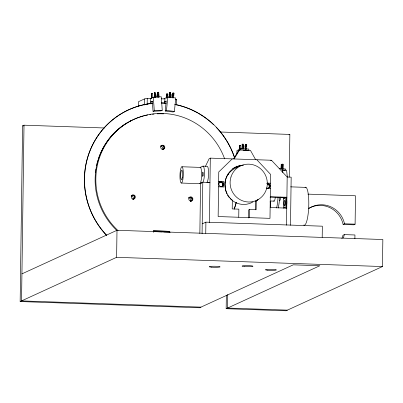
<?xml version="1.0" encoding="UTF-8"?>
<svg xmlns="http://www.w3.org/2000/svg" width="403" height="403" viewBox="0 0 403 403"><rect width="100%" height="100%" fill="white"/><g stroke="black" fill="none" stroke-linecap="round" stroke-linejoin="round"><path stroke-width="0.6" d="M226.35 295.177L226.164 308.698L319.836 265.753L293.248 264.831L199.576 307.771L20.15 301.545L22.603 125.832L24.004 125.187L104.448 127.983M24.004 125.187L21.55 300.9L200.976 307.131M20.15 301.545L116.618 257.321L116.996 230.289L382.85 239.518L382.472 266.549L286.004 310.773L226.164 308.698M138.395 106.659L138.466 101.707L144.531 98.926L147.261 98.327L150.536 98.443L150.934 103.989M144.445 105.067L144.531 98.926M147.176 104.473L147.261 98.327M153.387 232.173L153.684 230.798L169.502 231.347L169.482 232.596M153.664 232.047L153.684 230.798M176.368 104.946L176.504 99.345L175.411 99.309M199.858 233.528L200.558 183.234L202.795 182.206L209.973 182.458L207.152 182.635M202.074 233.785L202.795 182.206M205.747 233.337L205.903 222.149L322.35 226.189L322.193 237.382M209.409 222.728L210.311 158.127L271.461 160.253L287.183 177.023L286.513 225.212M227.75 294.538L227.559 308.053L287.399 310.134M236.909 153.644L236.949 150.571L240.863 148.778L248.842 149.055L248.822 150.284M239.175 149.82L239.458 145.458L240.52 145.498L240.47 149.145M239.397 149.72L239.458 145.458M238.747 217.262L238.858 209.152L232.214 208.925L232.335 200.09L231.312 199.399A19.969 19.45 65.4 0 1 226.138 177.879A19.969 19.45 65.4 0 1 243.583 165.134M240.848 150.007L240.863 148.778M241.961 149.145L242.253 144.178L243.316 144.214L243.251 149.08M242.183 149.045L242.253 144.178M243.629 148.757L243.896 145.614L243.855 148.657M245.407 144.4L245.336 149.261L246.626 149.196L246.691 144.334L245.407 144.4L246.691 144.334M245.563 149.16L245.629 144.294M246.435 146.868L246.47 144.435M248.54 218.018L248.656 209.908L249.492 209.525L256.137 209.756L256.263 200.921L257.3 200.301A19.969 19.45 65.4 0 0 258.192 199.485M249.381 217.635L249.492 209.525M255.311 209.55L255.421 201.304L256.464 200.684A19.969 19.45 65.4 0 0 257.351 199.868M280.997 168.832L281.284 164.474L281.213 169.341M281.702 169.114L281.994 164.147L283.057 164.182L282.987 169.048L281.924 169.013L281.994 164.147M282.281 172.01L282.307 170.182L282.584 170.051L286.573 170.192L287.354 176.967M282.765 169.154L283.057 164.182M285.47 170.182L285.485 168.953L279.284 168.736M286.332 208.326L286.392 203.928M286.437 200.785L286.488 197.017M289.258 177.093L289.853 134.421L220.093 131.998M290.498 225.287L291.173 177.164L287.183 177.023M354.892 238.682L354.947 234.979L344.353 234.611L342.958 235.251L342.716 236.163A23.772 23.157 65.4 0 1 341.88 238.566M308.683 208.376A23.772 23.157 65.4 0 1 342.893 223.509L343.109 224.441L353.698 224.809L355.098 224.164L355.491 195.782L307.842 194.125M283.339 208.296L283.445 198.17M164.525 103.233L164.958 98.942L161.265 98.816M164.646 103.364L164.822 101.586L166.222 100.946L165.215 111.016L173.149 111.999L174.408 111.419L175.753 97.994L167.819 97.012L163.9 98.811M166.172 98.216L166.817 93.884L167.875 94.015L167.572 97.037M166.394 98.115L166.817 93.884M167.472 95.934L167.875 94.015M165.215 111.016L166.469 110.437L167.819 97.012M168.907 97.541L169.613 92.604L170.671 92.735L170.187 97.566M169.129 97.435L169.613 92.604M170.268 94.65L170.671 92.735M170.706 97.556L170.892 95.743M170.932 97.455L171.235 94.433L170.177 94.302M172.262 97.954L172.973 93.022L174.031 93.153L173.547 97.984M172.489 97.853L172.973 93.022M173.507 96.277L173.688 94.463M176.433 100.03L176.504 99.345M225.111 182.549L225.317 181.375M344.353 234.611L344.117 235.523A23.772 23.157 65.4 0 1 343.275 237.926M205.379 166.454L209.192 158.641L210.311 158.127M233.589 158.812L238.712 150.384L239.553 150.002L250.449 150.379L255.643 159.704M234.108 158.953L239.553 150.002M232.244 158.888L218.764 171.945L218.144 216.547L269.985 218.35L270.594 174.418L256.837 159.744M151.619 98.71L151.493 93.748L152.556 93.692L152.863 97.944M155.346 95.551L155.477 97.375L155.351 92.408L154.289 92.468L154.414 97.43M152.556 93.692L151.271 93.849M157.437 92.388L158.717 92.227L159.069 97.088L157.785 97.249L157.437 92.388L158.717 92.227M155.699 93.612L156.183 97.153M150.526 98.498L153.326 97.219L161.281 96.785L162.248 110.291L160.993 110.87L153.034 111.299L152.309 101.173L150.908 101.813L151.039 103.601M174.031 93.153L172.751 93.123M153.034 111.299L154.294 110.724L162.248 110.291M240.52 145.498L239.231 145.564M243.316 144.214L242.032 144.279M202.89 166.147L200.095 167.431A8.151 1.657 -88 0 1 201.656 174.771A8.151 1.657 -88 0 1 199.868 183.652L202.664 182.368A8.151 1.657 -88 0 0 204.457 173.492A8.151 1.657 -88 0 0 202.89 166.147L207.011 166.293A8.151 1.657 -88 0 1 208.578 173.26A8.151 1.657 -88 0 1 206.941 182.408M288.921 134.849L289.853 134.421M21.923 273.869L116.996 230.289M270.62 160.636L271.461 160.253M225.348 189.591L225.63 189.46L225.086 184.176L225.65 179.456A19.017 18.523 65.4 0 1 237.624 167.406M169.502 231.347L153.402 230.929M202.215 223.841L205.903 222.149M255.421 201.304L256.263 200.921M343.109 224.441L344.505 223.796L355.098 224.164M283.46 198.916L284.422 198.498A4.755 0.967 -88 0 1 285.495 202.497A4.755 0.967 -88 0 1 284.352 207.847L285.682 207.893A4.755 0.967 -88 0 0 286.825 202.543A4.755 0.967 -88 0 0 285.752 198.548M155.699 97.269L154.641 97.33L154.289 92.468M150.908 101.813L152.747 101.712M22.603 125.832L23.863 125.872M243.095 150.193L248.983 150.395M238.712 150.384L239.599 150.415M281.057 164.575L282.12 164.61M282.307 170.182L285.077 170.278M181.904 166.756L201.072 167.421M218.633 181.405L223.947 181.592L223.872 186.997L218.557 186.811M266.927 183.083L270.473 183.204M181.37 183.048L201.152 183.738M290.634 186.851L306.033 187.385M266.262 188.468L270.398 188.614M270.287 196.714L286.901 197.294L286.059 197.677L270.06 197.122M270.504 201.011L274.257 201.142M270.136 207.53L286.75 208.104M154.994 231.675L162.328 231.927M163.553 231.972L170.278 232.204M116.618 257.321L382.472 266.549M169.391 92.705L170.449 92.836M166.595 93.99L167.653 94.121M164.822 101.586L166.046 101.737M166.469 110.437L174.408 111.419M225.539 190.13L226.879 193.914M239.518 165.195L239.856 166.379M344.505 223.796L344.293 222.869A23.772 23.157 65.4 0 0 309.01 208.386M282.584 170.051L282.871 172.519M158.581 93.546L158.757 95.974M157.659 92.282L158.006 97.143M155.744 94.216L155.916 96.649M153.326 97.219L154.294 110.724M151.493 93.748L151.8 98M284.931 197.127A19.969 4.065 -88 0 1 284.986 198.266M218.905 182.67A2.443 2.383 65.4 0 1 222.396 183.259A2.443 2.383 65.4 0 1 221.579 186.735M232.566 168.817A19.969 19.45 65.4 0 1 241.538 165.593M266.972 183.768A2.443 2.383 65.4 0 1 268.106 188.352M266.993 183.501A2.443 2.383 65.4 0 1 270.156 186.11A2.443 2.383 65.4 0 1 266.549 187.884M219.267 182.121A2.715 2.645 65.4 0 1 219.927 181.919M222.814 183.471A2.715 2.645 65.4 0 1 222.919 185.541M267.063 183.667A2.715 2.645 65.4 0 1 269.093 187.466M267.34 183.536A2.715 2.645 65.4 0 1 268.6 184.126M269.083 184.645A2.715 2.645 65.4 0 1 269.416 185.269M253.034 201.913A19.017 18.523 65.4 0 1 230.078 198.478M229.262 197.551A19.017 18.523 65.4 0 1 227.473 195.002M219.65 182.045A2.715 2.645 65.4 0 1 221.862 186.806M275.355 197.168A6.791 1.38 -88 0 1 273.566 200.835M278.03 197.717A19.697 4.01 -88 0 1 276.629 207.978M270.735 207.283A19.697 4.01 -88 0 1 270.206 201.304M279.622 197.772A19.697 4.01 -88 0 1 278.221 208.034M305.021 187.355A19.017 3.869 -88 0 1 308.743 206.331A19.017 3.869 -88 0 1 303.721 225.045M280.82 197.067A6.116 1.244 -88 0 1 279.365 200.548M118.094 230.662A67.926 66.163 65.4 0 1 124.824 124.462A67.926 66.163 65.4 0 1 224.632 158.863M228.204 173.633A67.926 66.163 65.4 0 1 228.335 174.711M161.009 145.775A2.106 2.05 65.4 0 1 164.061 147.09A2.106 2.05 65.4 0 1 162.041 149.689M188.871 197.601A2.106 2.05 65.4 0 1 191.969 198.352A2.106 2.05 65.4 0 1 190.74 201.299M117.001 230.612A67.926 66.163 65.4 0 1 139.529 117.162M140.032 116.996A67.926 66.163 65.4 0 1 143.594 115.938M144.103 115.802A67.926 66.163 65.4 0 1 145.135 115.55M145.654 115.424A67.926 66.163 65.4 0 1 147.73 114.981M149.82 114.608A67.926 66.163 65.4 0 1 150.868 114.442M152.45 114.235A67.926 66.163 65.4 0 1 154.037 114.059M157.215 113.832A67.926 66.163 65.4 0 1 163.608 113.848M131.418 195.531A2.106 2.05 65.4 0 1 134.466 196.468A2.106 2.05 65.4 0 1 133.055 199.329M130.32 121.026A67.926 66.163 65.4 0 1 131.761 120.341M95.42 172.65A67.926 66.163 65.4 0 1 95.546 171.572M95.687 170.504A67.926 66.163 65.4 0 1 95.849 169.436M96.539 165.724A67.926 66.163 65.4 0 1 96.775 164.671M96.901 164.147A67.926 66.163 65.4 0 1 97.294 162.58M97.435 162.061A67.926 66.163 65.4 0 1 97.884 160.51M98.201 159.482A67.926 66.163 65.4 0 1 98.534 158.46M98.705 157.951A67.926 66.163 65.4 0 1 99.249 156.429M99.44 155.931A67.926 66.163 65.4 0 1 102.014 150.032M102.256 149.553A67.926 66.163 65.4 0 1 106.004 143.075M106.296 142.632A67.926 66.163 65.4 0 1 120.366 127.484M120.784 127.157A67.926 66.163 65.4 0 1 122.059 126.204M122.492 125.892A67.926 66.163 65.4 0 1 126.018 123.535M126.925 122.986A67.926 66.163 65.4 0 1 127.837 122.447M129.695 121.419A67.926 66.163 65.4 0 1 131.579 120.447M131.116 195.813A2.106 2.05 65.4 0 1 132.673 199.42M188.926 197.818A2.106 2.05 65.4 0 1 190.317 201.324M160.726 146.128A2.106 2.05 65.4 0 1 162.328 149.538M188.76 197.651A2.106 2.05 65.4 0 1 191.858 198.402A2.106 2.05 65.4 0 1 190.624 201.349M160.898 145.826A2.106 2.05 65.4 0 1 163.89 146.954A2.106 2.05 65.4 0 1 162.308 149.715M131.635 195.4A2.106 2.05 65.4 0 1 134.355 196.518A2.106 2.05 65.4 0 1 133.307 199.263M106.709 235.347A78.792 76.746 65.4 0 1 88.816 154.011A78.792 76.746 65.4 0 1 152.43 103.329M161.548 102.956A78.792 76.746 65.4 0 1 166.117 103.183M174.625 104.352A78.792 76.746 65.4 0 1 234.627 157.699M236.919 166.142A78.792 76.746 65.4 0 1 237.266 167.855M236.279 202.402A78.792 76.746 65.4 0 1 234.284 209.026M106.594 235.397A78.792 76.746 65.4 0 1 88.705 154.062A78.792 76.746 65.4 0 1 152.319 103.38M161.437 103.007A78.792 76.746 65.4 0 1 166.006 103.239M176.202 104.75A78.792 76.746 65.4 0 1 182.866 106.518M183.41 106.694A78.792 76.746 65.4 0 1 197.666 112.911M198.17 113.198A78.792 76.746 65.4 0 1 213.494 124.592M216.376 127.469A78.792 76.746 65.4 0 1 224.436 137.423M224.763 137.907A78.792 76.746 65.4 0 1 226.043 139.861M226.355 140.355A78.792 76.746 65.4 0 1 227.262 141.851M227.559 142.35A78.792 76.746 65.4 0 1 230.576 148.017M230.828 148.546A78.792 76.746 65.4 0 1 234.138 156.646M236.808 166.192A78.792 76.746 65.4 0 1 237.045 167.336M236.168 202.452A78.792 76.746 65.4 0 1 234.173 209.076M182.836 179.597A8.151 1.657 -88 0 0 182.055 166.792A8.151 1.657 -88 0 0 180.015 178.322A8.151 1.657 -88 0 0 182.836 179.597M182.378 177.385A4.755 0.967 -88 0 0 181.818 170.152A4.755 0.967 -88 0 0 180.71 177.169A4.755 0.967 -88 0 0 182.378 177.385M203.082 175.577A2.171 0.443 -88 0 0 202.905 172.106A2.171 0.443 -88 0 0 202.341 175.093A2.171 0.443 -88 0 0 203.082 175.577M218.905 183.697A2.443 2.383 65.4 0 0 222.038 186.518A2.443 2.383 65.4 0 0 222.819 182.393A2.443 2.383 65.4 0 0 218.905 183.697M230.964 177.018A19.017 18.523 65.4 0 0 252.721 201.651A19.017 18.523 65.4 0 0 262.444 170.59A19.017 18.523 65.4 0 0 230.964 177.018M284.911 204.689A2.715 0.554 -88 0 0 284.659 200.397A2.715 0.554 -88 0 0 283.974 204.205A2.715 0.554 -88 0 0 284.911 204.689M160.737 146.878A2.106 2.05 65.4 0 0 163.487 149.251A2.106 2.05 65.4 0 0 164.081 145.685A2.106 2.05 65.4 0 0 160.737 146.878M131.232 196.694A2.106 2.05 65.4 0 0 134.118 198.891A2.106 2.05 65.4 0 0 134.496 195.289A2.106 2.05 65.4 0 0 131.232 196.694M188.836 198.437A2.106 2.05 65.4 0 0 191.435 200.976A2.106 2.05 65.4 0 0 192.251 197.46A2.106 2.05 65.4 0 0 188.836 198.437M244.419 266.539A5.435 0.539 0.8 0 0 252.943 266.262A5.435 0.539 0.8 0 0 245.231 265.617A5.435 0.539 0.8 0 0 244.419 266.539M211.54 267.189A5.435 0.539 0.8 0 0 220.063 266.912A5.435 0.539 0.8 0 0 212.351 266.272A5.435 0.539 0.8 0 0 211.54 267.189M267.788 270.247A5.435 0.539 0.8 0 0 276.317 269.97A5.435 0.539 0.8 0 0 268.605 269.325A5.435 0.539 0.8 0 0 267.788 270.247"/></g></svg>
